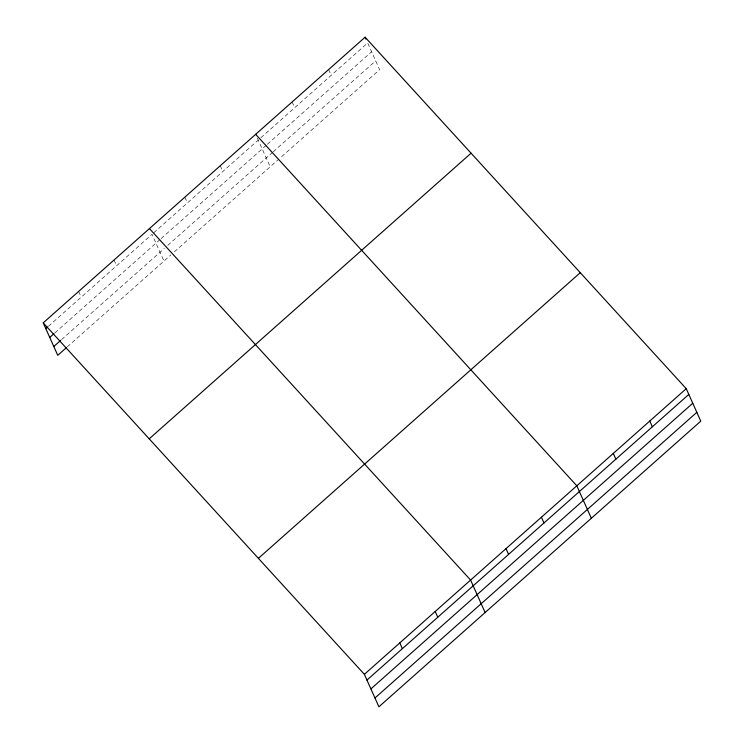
<?xml version="1.0" encoding="UTF-8"?>
<svg xmlns="http://www.w3.org/2000/svg" width="744" height="744" viewBox="0 0 744 744"><rect width="100%" height="100%" fill="white"/><g stroke="black" fill="none" stroke-linecap="round" stroke-linejoin="round"><path stroke-width="0.56" stroke-dasharray="3.72 2.79" d="M48.388 326.309L152.018 234.341L163.968 261.06M153.738 232.807L258.233 140.067M260.837 137.761L367.666 42.947L379.617 69.666L279.735 158.314M54.926 332.828L160.276 239.326M161.141 238.554L266.519 145.034M267.384 144.262L371.609 51.764M61.575 339.608L164.34 248.412M167.791 245.343L272.313 152.576M273.188 151.804L375.673 60.85M67.248 346.899L170.878 254.932M174.328 251.863L278.87 159.086M328.616 69.573L331.182 75.321M292.132 101.947L294.708 107.694M257.368 138.152L270.184 166.796M220.252 165.745L222.828 171.492M184.847 197.169L187.423 202.917M114.037 260.009L116.613 265.757M78.632 291.434L81.208 297.182"/><path stroke-width="1.12" d="M43.226 322.859L365.09 37.2L686.247 388.675L700.774 421.141L378.91 706.8L364.383 674.334L43.226 322.859L57.753 355.325L66.383 347.662M45.793 328.606L47.523 327.072M49.746 337.423L54.061 333.591M53.81 346.509L60.71 340.38M149.209 438.839L471.073 153.19M258.401 558.344L580.264 272.685M364.383 674.334L686.247 388.675M366.959 680.081L688.823 394.422M370.903 688.898L692.766 403.239M374.967 697.984L696.83 412.325M255.657 134.32L576.814 485.795L591.341 518.27M149.442 228.594L470.599 580.069L485.125 612.535M649.772 421.048L652.339 426.796M613.298 453.422L615.865 459.169M365.09 37.2L365.946 39.116M541.409 517.22L543.985 522.967M506.004 548.644L508.58 554.392M435.194 611.484L437.77 617.232M399.788 642.909L402.365 648.656"/></g></svg>
